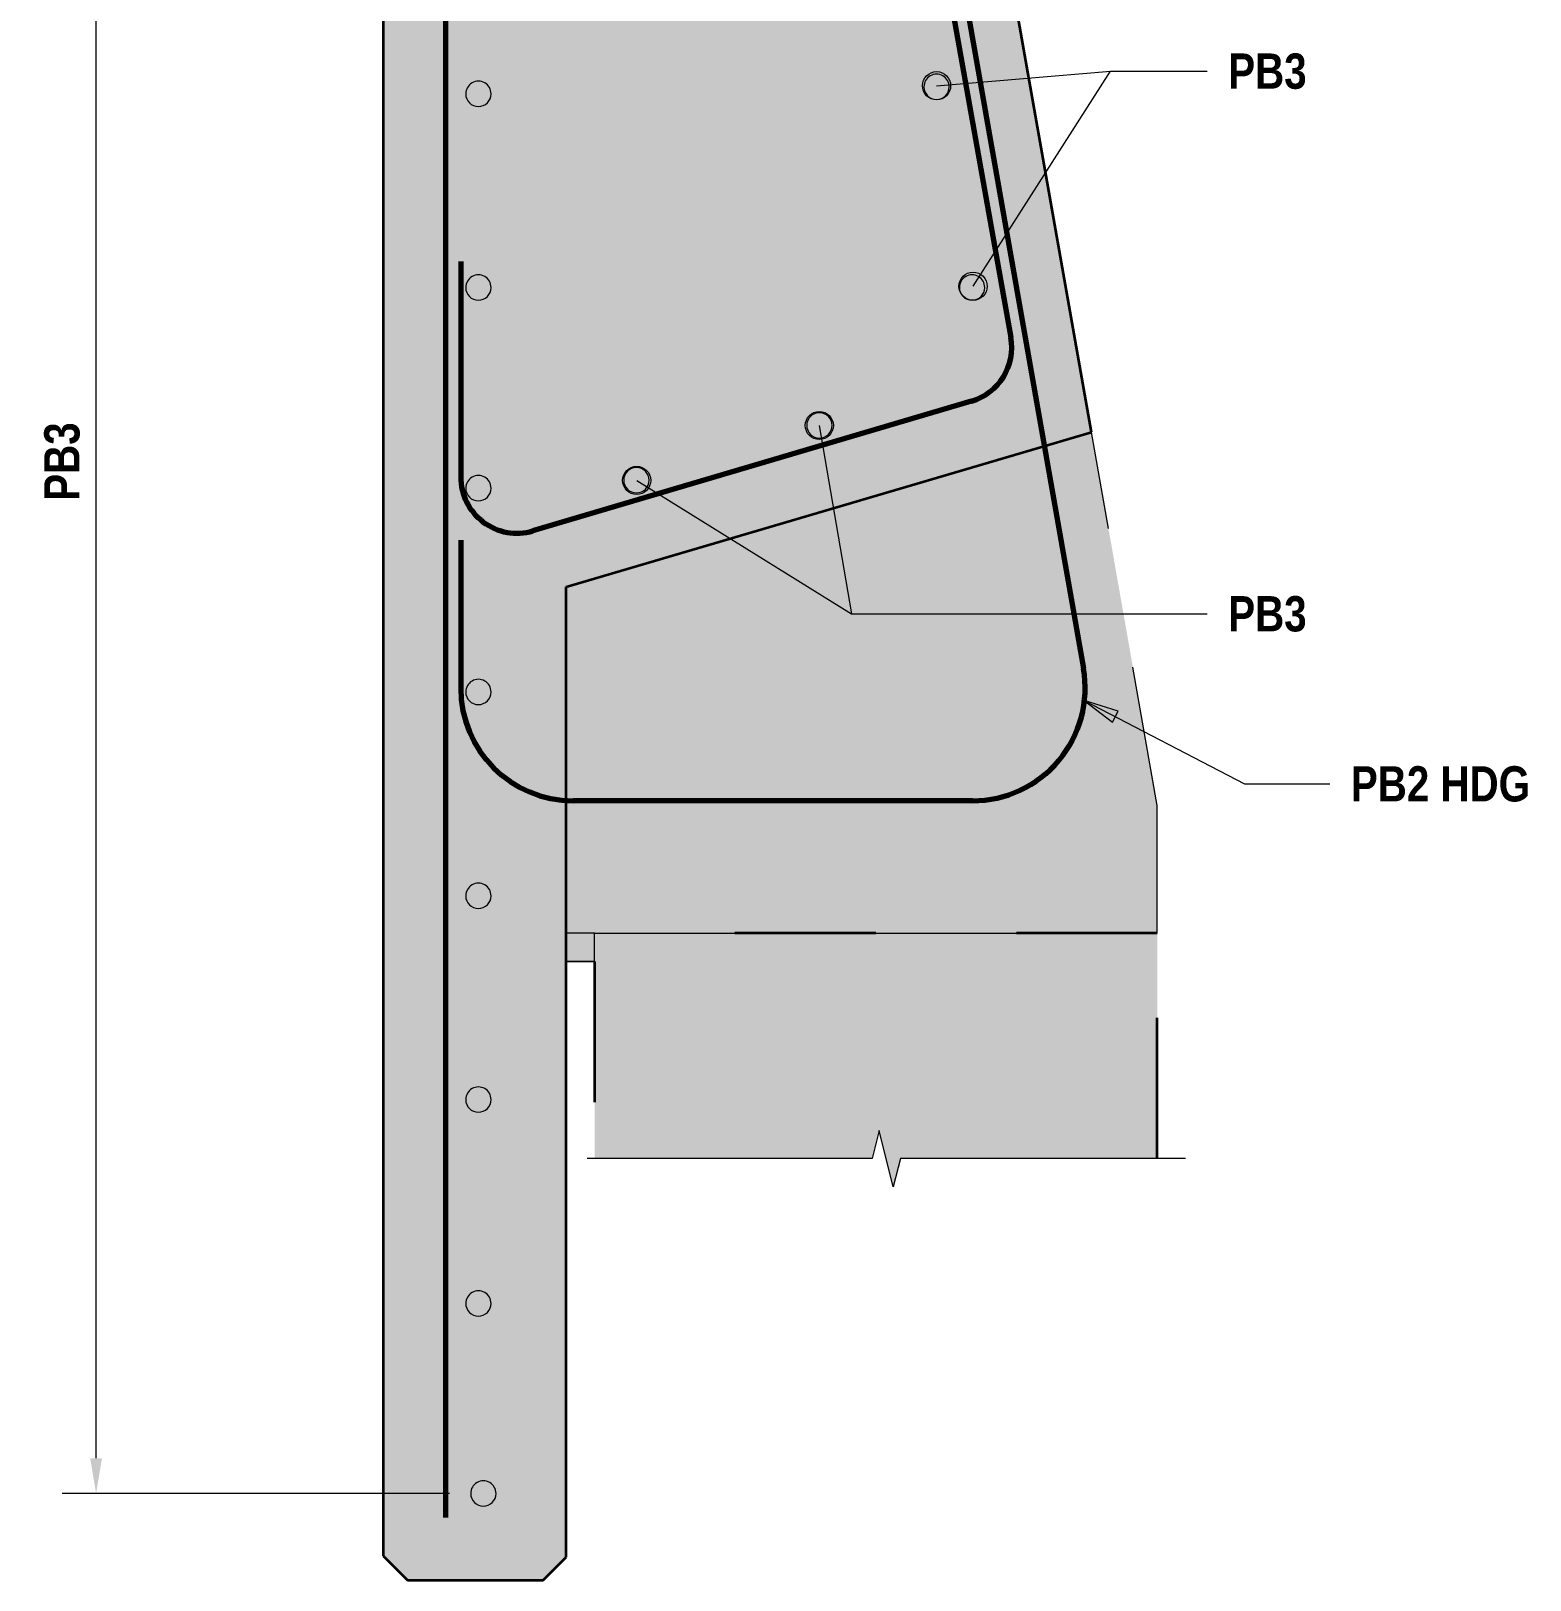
# Model space of a CAD drawing. Header units: metres. Extents: x 3.19 to 12.18, y 1.19 to 4.34.
# Drawn here: x 9.042 to 10.107, y 1.192 to 2.292 of the extents above; entities that cross this region are included whole.
import ezdxf

# ---------------------------------------------------------------- set-up
doc = ezdxf.new("R2010")
doc.units = ezdxf.units.M
doc.linetypes.add('JacobsDash', pattern=[0.0045000000000000005, 0.003, -0.0015])
doc.layers.get('Defpoints').update_dxf_attribs({"color": 41})
for name, color, linetype, lineweight in [('D-BDGE', 7, 'Continuous', 13), ('D-BDGE-LINE', 7, 'Continuous', 9), ('D-ENHA-TEXT', 7, 'Continuous', 9), ('D-ENHA-TEXT-DIMS', 7, 'Continuous', 9)]:
    doc.layers.add(name, color=color, linetype=linetype, lineweight=lineweight)
doc.styles.add('Arial Narrow_B', font='ARIALNB.TTF', dxfattribs={"height": 0.025})
doc.dimstyles.new('Dimension_Standard_O__mm_', dxfattribs={"dimscale": 0.3048, "dimtxt": 0.02558577434045649, "dimasz": 0.08202099737532807, "dimexe": 0.07874015748031493, "dimexo": 0.04921259842519685, "dimgap": 0.04921259842519685, "dimtad": 1, "dimdec": 0, "dimlfac": 1000, "dimzin": 0, "dimdsep": 46, "dimtxsty": 'Arial Narrow_B', "dimsah": 1, "dimcen": 0.09, "dimaunit": 1, "dimadec": 4, "dimazin": 0, "dimtfac": 1, "dimtdec": 4, "dimtix": 1, "dimtmove": 0, "dimatfit": 3, "dimfxl": 1, "dimtvp": 1, "dimtfill": 1, "dimtolj": 1, "dimtzin": 0, "dimlwd": 18, "dimlwe": 18, "dimarcsym": 2})

# ---------------------------------------------------------------- blocks, each defined once
blk = doc.blocks.new('B_Det_Reinf_Bar Section_2D - Reo Dot_Scale 10_Section-2703256-DRG-2871121 - SECTION 1')
at = {"layer": 'D-BDGE-LINE'}
blk.add_hatch(color=256, dxfattribs=at).paths.add_polyline_path([(1.840874119807268e-14, -0.00899999999999579), (0.002329371405940674, -0.008693332436598096), (0.004500000000020634, -0.007794228634055977), (0.006363961030699384, -0.006363961030675019), (0.007794228634080071, -0.004499999999995999), (0.00869333243662273, -0.002329371405918746), (0.009000000000019612, 3.248601387895178e-15), (0.00869333243662273, 0.00232937140592768), (0.007794228634080071, 0.00450000000000385), (0.0063639610306983, 0.006363961030683952), (0.004500000000019552, 0.00779422863406437), (0.00232937140594284, 0.008693332436605677), (2.057447545666946e-14, 0.00900000000000391), (-0.002329371405902774, 0.008693332436605677), (-0.004499999999979486, 0.007794228634064098), (-0.006363961030659318, 0.00636396103068287), (-0.007794228634040005, 0.004500000000004391), (-0.008693332436581583, 0.002329371405926867), (-0.008999999999979545, 3.790034952544374e-15), (-0.008693332436581583, -0.002329371405918746), (-0.007794228634038922, -0.004499999999997082), (-0.006363961030659318, -0.006363961030675019), (-0.004499999999979486, -0.007794228634055977), (-0.002329371405903856, -0.008693332436597284)])
for centre, start, end in [((0, 5.273116942094194e-19), 359.9999999999996, 179.9999999999998), ((0, -5.301757367460423e-19), 179.9999999999998, 359.9999999999993)]:
    blk.add_arc(centre, 0.009000000000000006, start, end, dxfattribs=at)
blk = doc.blocks.new('B_Det_Reinf_Bar Section_2D - Reo Dot_Scale 10_Section-5903221-DRG-2871121 - SECTION 1')
at = {"layer": 'D-BDGE-LINE'}
blk.add_hatch(color=256, dxfattribs=at).paths.add_polyline_path([(2.274020971526625e-14, -0.008999999999996601), (0.002329371405945005, -0.008693332436598367), (0.0045000000000228, -0.007794228634056789), (0.006363961030704798, -0.006363961030670146), (0.007794228634082237, -0.004499999999996811), (0.008693332436624897, -0.002329371405918475), (0.008957396123360176, 0.0003236085713702643), (0.008693332436624897, 0.002329371405926055), (0.007794228634077905, 0.00450000000000764), (0.006363961030701549, 0.006363961030681516), (0.0045000000000228, 0.007794228634063016), (0.002329371405945005, 0.008693332436604594), (2.274020971526625e-14, 0.009000000000002827), (-0.002329371405898442, 0.008693332436605136), (-0.00449999999997732, 0.007794228634063016), (-0.006363961030657152, 0.006363961030682329), (-0.007794228634040005, 0.004499999999998706), (-0.008693332436578334, 0.002329371405926055), (-0.00899999999997738, 5.685052428816562e-15), (-0.008693332436579417, -0.002329371405919829), (-0.007633979019035756, -0.004708841364254959), (-0.006363961030657152, -0.006363961030675561), (-0.004499999999976237, -0.007794228634058143), (-0.002329371405900608, -0.008693332436598367)])
for radius, start, end in [(0.009000000000000008, 2.926110306946435e-13, 180.0000000000001), (0.009000000000000006, 180.0000000000001, 359.9999999999996)]:
    blk.add_arc((0, -2.642286556120343e-18), radius, start, end, dxfattribs=at)
blk = doc.blocks.new('CS_DET_BreakLine_ViewScale1 - CS_Std BreakLine-5903770-DRG-2871121 - SECTION 1')
at = {"layer": 'D-BDGE-LINE', "lineweight": 18}
for p, q in [((0.1874999999999914, 0.01999999999999997), (0.1824999999999819, 0)), ((0.197499999999997, -0.02000000000000003), (0.1874999999999914, 0.01999999999999997)), ((0.1824999999999819, 0), (-0.01999999999999985, 0)), ((0.2024999999999932, 0), (0.197499999999997, -0.02000000000000003)), ((0.4049999999999632, 0), (0.2024999999999932, 0))]:
    blk.add_line(p, q, dxfattribs=at)
blk = doc.blocks.new('B_Det_Reinf_Bar Section_2D - Reo Dot_Scale 10_Section-V1-DRG-2871121 - SECTION 1')
at = {"layer": 'D-BDGE-LINE'}
blk.add_hatch(color=256, dxfattribs=at).paths.add_polyline_path([(2.057447545666946e-14, -0.008999999999996872), (0.002329371405943923, -0.008693332436598367), (0.004500000000021718, -0.007794228634056518), (0.006363961030701549, -0.006363961030674477), (0.007794228634081154, -0.004499999999996541), (0.00869333243662273, -0.002329371405919558), (0.009000000000020695, 0), (0.00869333243662273, 0.002329371405926055), (0.007794228634081154, 0.004500000000003309), (0.006363961030700466, 0.006363961030681787), (0.004500000000021718, 0.007794228634063287), (0.002329371405943923, 0.008693332436604594), (2.057447545666946e-14, 0.009000000000002827), (-0.002329371405903856, 0.008693332436604594), (-0.004499999999978402, 0.007794228634063016), (-0.006363961030658234, 0.006363961030682329), (-0.007794228634038922, 0.004500000000002225), (-0.008693332436580499, 0.002329371405925785), (-0.00899999999997738, 3.519318170219776e-15), (-0.008693332436580499, -0.002329371405919829), (-0.007794228634038922, -0.004499999999996541), (-0.006363961030658234, -0.006363961030675831), (-0.004499999999978402, -0.007794228634057331), (-0.002329371405901691, -0.008693332436598637)])
for radius, start, end in [(0.009000000000000008, 2.926110306946435e-13, 180.0000000000001), (0.009000000000000006, 180.0000000000001, 359.9999999999996)]:
    blk.add_arc((0, -2.642286556120343e-18), radius, start, end, dxfattribs=at)
blk = doc.blocks.new('DIMBLOCK16-DRG-2871121 - SECTION 1')
at = {"layer": 'D-ENHA-TEXT-DIMS', "color": 0, "lineweight": 18, "transparency": 16777216}
for p, q in [((9.331237539273271, 2.868174660815163), (9.06392915368414, 2.868174660815163)), ((9.08792915368414, 1.278078886625809), (9.08792915368414, 2.843174660815163)), ((9.339039612806388, 1.253078886625809), (9.06392915368414, 1.253078886625809))]:
    blk.add_line(p, q, dxfattribs=at)
at = {"layer": 'D-ENHA-TEXT-DIMS', "color": 0, "transparency": 16777216}
for points in [[(9.083762487017474, 2.843174660815163), (9.092095820350806, 2.843174660815163), (9.08792915368414, 2.868174660815163)], [(9.083762487017474, 1.278078886625809), (9.092095820350806, 1.278078886625809), (9.08792915368414, 1.253078886625809)]]:
    blk.add_solid(points, dxfattribs=at)
at = {"layer": 'Defpoints', "color": 0, "transparency": 16777216}
for p in [(9.08792915368414, 2.868174660815163), (9.346237539273272, 2.868174660815163), (9.354039612806389, 1.253078886625809)]:
    blk.add_point(p, dxfattribs=at)
at = {"layer": 'D-ENHA-TEXT-DIMS', "color": 0, "lineweight": 18, "transparency": 16777216, "insert": (9.058084337858762, 2.060626773720483), "char_height": 0.025, "attachment_point": 5, "rotation": 90, "style": 'Arial Narrow_B', "bg_fill": 3, "box_fill_scale": 1.1, "bg_fill_color": 256, "bg_fill_true_color": 13158600, "bg_fill_transparency": 0}
blk.add_mtext('\\A1;\u200e', dxfattribs=at)

msp = doc.modelspace()

# ---------------------------------------------------------------- hatches: boundary and pattern name
at = {"layer": 'D-BDGE-LINE', "true_color": 0xffffff}
h = msp.add_hatch(color=7, dxfattribs=at)
h.paths.add_polyline_path([(9.30922268187767, 1.191594062165173), (9.405644038114978, 1.191594062165173), (9.421926748780319, 1.207876772830513), (9.421926748780319, 1.896972078469196), (9.79506190316825, 2.006972078469197), (9.632397925537692, 2.926754027326778), (9.614258139090985, 2.942393047288584), (9.311242555241208, 2.95065018553504), (9.291926748780316, 2.931334379074156), (9.291926748780316, 1.20888999526253), (9.292939971212334, 1.207876772830513)])
h.paths.add_polyline_path([(9.363039612806407, 1.244078886625811), (9.360710241400483, 1.244385554189209), (9.358539612806407, 1.24528465799175), (9.356675651775728, 1.246714925595131), (9.355245384172349, 1.24857888662581), (9.354346280369807, 1.250749515219888), (9.354039612806407, 1.253078886625813), (9.354346280369807, 1.255408258031733), (9.355245384172349, 1.257578886625812), (9.356675651775728, 1.25944284765649), (9.358539612806407, 1.260873115259871), (9.360710241400486, 1.261772219062413), (9.363039612806407, 1.26207888662581), (9.365368984212331, 1.261772219062412), (9.36753961280641, 1.26087311525987), (9.36940357383709, 1.259442847656488), (9.370833841440469, 1.25757888662581), (9.37173294524301, 1.255408258031733), (9.372039612806407, 1.253078886625808), (9.37173294524301, 1.250749515219888), (9.370833841440469, 1.24857888662581), (9.36940357383709, 1.246714925595133), (9.36753961280641, 1.24528465799175), (9.365368984212335, 1.24438555418921)])
h.paths.add_polyline_path([(9.359519906543696, 1.379078886625811), (9.357190535137775, 1.379385554189209), (9.3550199065437, 1.380284657991751), (9.35315594551302, 1.381714925595132), (9.351725677909638, 1.383578886625813), (9.350826574107096, 1.385749515219888), (9.350519906543699, 1.38807888662581), (9.350826574107096, 1.390408258031733), (9.351725677909638, 1.392578886625814), (9.35315594551302, 1.39444284765649), (9.3550199065437, 1.395873115259871), (9.357190535137775, 1.396772219062413), (9.359519906543696, 1.397078886625811), (9.36184927794962, 1.396772219062412), (9.364019906543696, 1.39587311525987), (9.365883867574379, 1.394442847656488), (9.367314135177757, 1.392578886625811), (9.3682132389803, 1.390408258031734), (9.368519906543696, 1.38807888662581), (9.3682132389803, 1.385749515219888), (9.367314135177757, 1.383578886625811), (9.365883867574375, 1.381714925595132), (9.364019906543696, 1.38028465799175), (9.36184927794962, 1.379385554189209)])
h.paths.add_polyline_path([(9.359519906543696, 1.523830344776354), (9.357190535137775, 1.524137012339753), (9.3550199065437, 1.525036116142295), (9.35315594551302, 1.526466383745675), (9.351725677909638, 1.528330344776355), (9.350826574107096, 1.530500973370432), (9.350519906543699, 1.532830344776351), (9.350826574107096, 1.535159716182277), (9.351725677909638, 1.537330344776356), (9.35315594551302, 1.539194305807033), (9.3550199065437, 1.540624573410414), (9.357190535137775, 1.541523677212957), (9.359519906543696, 1.541830344776354), (9.36184927794962, 1.541523677212956), (9.364019906543696, 1.540624573410414), (9.365883867574379, 1.539194305807032), (9.367314135177757, 1.537330344776354), (9.3682132389803, 1.535159716182278), (9.368519906543696, 1.532830344776359), (9.3682132389803, 1.530500973370432), (9.367314135177757, 1.528330344776355), (9.365883867574375, 1.526466383745675), (9.364019906543696, 1.525036116142295), (9.36184927794962, 1.524137012339752)])
h.paths.add_polyline_path([(9.359519906543696, 1.668581802926898), (9.357190535137775, 1.668888470490297), (9.3550199065437, 1.669787574292839), (9.35315594551302, 1.671217841896219), (9.351725677909638, 1.6730818029269), (9.350826574107096, 1.675252431520976), (9.350519906543699, 1.677581802926898), (9.350826574107096, 1.679911174332821), (9.351725677909638, 1.682081802926899), (9.35315594551302, 1.683945763957578), (9.3550199065437, 1.685376031560958), (9.357190535137775, 1.6862751353635), (9.359519906543696, 1.686581802926898), (9.36184927794962, 1.6862751353635), (9.364019906543696, 1.685376031560958), (9.365883867574379, 1.683945763957576), (9.367314135177757, 1.682081802926899), (9.3682132389803, 1.679911174332822), (9.368519906543696, 1.677581802926903), (9.3682132389803, 1.675252431520976), (9.367314135177757, 1.673081802926899), (9.365883867574375, 1.671217841896218), (9.364019906543696, 1.669787574292838), (9.36184927794962, 1.668888470490297)])
h.paths.add_polyline_path([(9.359519906543696, 1.813333261077442), (9.357190535137775, 1.81363992864084), (9.3550199065437, 1.814539032443382), (9.35315594551302, 1.815969300046763), (9.351725677909638, 1.817833261077444), (9.350826574107096, 1.820003889671519), (9.350519906543699, 1.822333261077438), (9.350826574107096, 1.824662632483365), (9.351725677909638, 1.826833261077444), (9.35315594551302, 1.828697222108121), (9.3550199065437, 1.830127489711501), (9.357190535137775, 1.831026593514044), (9.359519906543696, 1.831333261077442), (9.36184927794962, 1.831026593514044), (9.364019906543696, 1.830127489711502), (9.365883867574379, 1.82869722210812), (9.367314135177757, 1.826833261077442), (9.3682132389803, 1.82466263248337), (9.368519906543696, 1.822333261077446), (9.3682132389803, 1.820003889671519), (9.367314135177757, 1.817833261077442), (9.365883867574375, 1.815969300046761), (9.364019906543696, 1.814539032443382), (9.36184927794962, 1.81363992864084)])
h.paths.add_polyline_path([(9.359519906543696, 1.958084719227986), (9.357190535137775, 1.958391386791384), (9.3550199065437, 1.959290490593926), (9.35315594551302, 1.960720758197307), (9.35170427624142, 1.962636387425654), (9.350826574107096, 1.964755347822063), (9.350519906543699, 1.967084719227986), (9.350826574107096, 1.969414090633909), (9.351725677909638, 1.971584719227988), (9.35315594551302, 1.973448680258665), (9.355275890160609, 1.974984979747917), (9.357190535137775, 1.975778051664587), (9.359519906543696, 1.976084719227986), (9.36184927794962, 1.975778051664588), (9.364139287535014, 1.974787343605557), (9.365883867574379, 1.973448680258664), (9.367314135177757, 1.971584719227986), (9.3682132389803, 1.969414090633908), (9.368519906543696, 1.967084719227988), (9.3682132389803, 1.964755347822063), (9.367314135177757, 1.962584719227986), (9.365883867574375, 1.960720758197306), (9.364019906543696, 1.959290490593926), (9.36184927794962, 1.958391386791384)])
h.paths.add_polyline_path([(9.47176880908377, 1.963728593039056), (9.469439437677845, 1.964035260602454), (9.46726880908377, 1.964934364404995), (9.46540484805309, 1.966364632008377), (9.463974580449708, 1.968228593039056), (9.463075476647166, 1.970399221633133), (9.46276880908377, 1.972728593039053), (9.463075476647166, 1.975057964444979), (9.463974580449708, 1.977228593039055), (9.46540484805309, 1.979092554069735), (9.46726880908377, 1.980522821673116), (9.469439437677842, 1.981421925475657), (9.47176880908377, 1.981728593039056), (9.474098180489694, 1.981421925475657), (9.476268809083766, 1.980522821673116), (9.478132770114449, 1.979092554069734), (9.479563037717828, 1.977228593039056), (9.48046214152037, 1.975057964444979), (9.480768809083767, 1.972728593039053), (9.48046214152037, 1.970399221633133), (9.479563037717828, 1.968228593039056), (9.478132770114449, 1.966364632008378), (9.476268809083763, 1.964934364404991), (9.474098180489694, 1.964035260602454)])
h.paths.add_polyline_path([(9.601756389272236, 2.002680919833455), (9.599427017866311, 2.002987587396853), (9.59725638927224, 2.003886691199393), (9.595392428241556, 2.005316958802776), (9.593962160638174, 2.007180919833456), (9.593063056835636, 2.009351548427532), (9.592798993148893, 2.012004528404822), (9.593063056835636, 2.014010291239378), (9.593962160638174, 2.01618091983345), (9.595392428241556, 2.018044880864134), (9.597256389272236, 2.019475148467515), (9.599427017866311, 2.020374252270057), (9.601756389272236, 2.020680919833454), (9.604085760678156, 2.020374252270056), (9.606256389272236, 2.019475148467515), (9.608120350302915, 2.018044880864133), (9.60955061790629, 2.016180919833459), (9.61044972170884, 2.014010291239378), (9.610756389272236, 2.01168091983345), (9.61044972170884, 2.009351548427533), (9.609390368291294, 2.006972078469197), (9.608120350302919, 2.00531695880278), (9.606256389272236, 2.003886691199395), (9.604085760678156, 2.002987587396853)])
h.paths.add_polyline_path([(9.710213280693047, 2.100618830241609), (9.707883909287123, 2.100925497805007), (9.705713280693043, 2.101824601607549), (9.703849319662368, 2.10325486921093), (9.702419052058985, 2.105118830241608), (9.701519948256443, 2.107289458835686), (9.701213280693047, 2.109618830241605), (9.701519948256443, 2.111948201647532), (9.702419052058985, 2.114118830241609), (9.703849319662368, 2.115982791272288), (9.705713280693043, 2.117413058875669), (9.707883909287123, 2.11831216267821), (9.710213280693047, 2.118618830241608), (9.712542652098968, 2.11831216267821), (9.714713280693047, 2.117413058875668), (9.716577241723723, 2.115982791272287), (9.718007509327105, 2.114118830241609), (9.718906613129647, 2.111948201647529), (9.719213280693047, 2.109618830241607), (9.718906613129647, 2.107289458835686), (9.718007509327105, 2.105118830241609), (9.716577241723723, 2.10325486921093), (9.714713280693047, 2.101824601607549), (9.712542652098971, 2.100925497805008)])
h.paths.add_polyline_path([(9.359519906543696, 2.10061883024161), (9.357190535137775, 2.100925497805008), (9.3550199065437, 2.10182460160755), (9.35315594551302, 2.103254869210931), (9.351725677909638, 2.105118830241612), (9.350826574107096, 2.107289458835687), (9.350519906543699, 2.109618830241613), (9.350826574107096, 2.111948201647533), (9.351725677909638, 2.114118830241612), (9.35315594551302, 2.115982791272289), (9.3550199065437, 2.117413058875669), (9.357190535137775, 2.118312162678212), (9.359519906543696, 2.11861883024161), (9.36184927794962, 2.118312162678212), (9.364019906543696, 2.11741305887567), (9.365883867574375, 2.115982791272289), (9.367314135177757, 2.11411883024161), (9.3682132389803, 2.111948201647527), (9.368519906543696, 2.109618830241608), (9.3682132389803, 2.107289458835687), (9.367314135177757, 2.10511883024161), (9.365883867574375, 2.103254869210931), (9.364019906543696, 2.10182460160755), (9.36184927794962, 2.100925497805008)])
h.paths.add_polyline_path([(9.359519906543696, 2.238152941255235), (9.357190535137775, 2.238459608818633), (9.3550199065437, 2.239358712621174), (9.35315594551302, 2.240788980224555), (9.351725677909638, 2.242652941255236), (9.350826574107096, 2.244823569849312), (9.350519906543699, 2.247152941255237), (9.350826574107096, 2.249482312661157), (9.351725677909638, 2.251652941255233), (9.35315594551302, 2.253516902285913), (9.3550199065437, 2.254947169889294), (9.357190535137775, 2.255846273691836), (9.359519906543696, 2.256152941255234), (9.36184927794962, 2.255846273691836), (9.364019906543696, 2.254947169889294), (9.365883867574375, 2.253516902285912), (9.367314135177757, 2.251652941255234), (9.3682132389803, 2.249482312661158), (9.368519906543696, 2.247152941255238), (9.3682132389803, 2.244823569849312), (9.367314135177757, 2.242652941255234), (9.365883867574375, 2.240788980224554), (9.364019906543696, 2.239358712621174), (9.36184927794962, 2.238459608818633)])
h.paths.add_polyline_path([(9.68500603948301, 2.243152941255233), (9.682676668077086, 2.243459608818632), (9.680506039483006, 2.244358712621173), (9.67864207845233, 2.245788980224554), (9.677211810848945, 2.247652941255233), (9.676312707046407, 2.249823569849311), (9.676006039483006, 2.252152941255233), (9.676312707046407, 2.254482312661156), (9.677211810848945, 2.256652941255234), (9.67864207845233, 2.258516902285912), (9.680506039483006, 2.259947169889293), (9.682676668077086, 2.260846273691835), (9.68500603948301, 2.261152941255232), (9.687335410888931, 2.260846273691835), (9.689506039483007, 2.259947169889293), (9.69137000051369, 2.258516902285911), (9.692800268117068, 2.256652941255233), (9.69369937191961, 2.254482312661155), (9.694006039483007, 2.252152941255231), (9.69369937191961, 2.249823569849311), (9.692800268117068, 2.247652941255233), (9.69137000051369, 2.245788980224556), (9.689506039483007, 2.244358712621173), (9.687335410888931, 2.243459608818632)])
h.paths.add_polyline_path([(9.359519906543696, 2.385687052268859), (9.357190535137775, 2.385993719832257), (9.3550199065437, 2.386892823634799), (9.35315594551302, 2.388323091238179), (9.351598697852435, 2.390493609245107), (9.350826574107096, 2.392357680862936), (9.350519906543699, 2.394687052268858), (9.350826574107096, 2.397016423674781), (9.351725677909638, 2.399187052268858), (9.35315594551302, 2.401051013299538), (9.355275890160609, 2.402587312788789), (9.357190535137775, 2.40338038470546), (9.359519906543696, 2.403687052268858), (9.36184927794962, 2.40338038470546), (9.364139287535014, 2.402389676646429), (9.365883867574375, 2.401051013299537), (9.367314135177757, 2.399187052268859), (9.3682132389803, 2.397016423674782), (9.368519906543696, 2.394687052268854), (9.3682132389803, 2.392357680862936), (9.367314135177757, 2.390187052268859), (9.365883867574375, 2.38832309123818), (9.364019906543696, 2.386892823634799), (9.36184927794962, 2.385993719832256), (9.360488390109257, 2.385814555549137)])
h.paths.add_polyline_path([(9.654716268098962, 2.395436540826104), (9.652386896693042, 2.395743208389503), (9.650216268098962, 2.396642312192044), (9.648352307068283, 2.398072579795425), (9.646922039464904, 2.399936540826103), (9.646022935662362, 2.402107169420181), (9.645716268098962, 2.404436540826104), (9.646099044921709, 2.406949656238162), (9.646922039464904, 2.408936540826103), (9.648352307068283, 2.410800501856783), (9.650216268098966, 2.412230769460165), (9.652386896693042, 2.413129873262706), (9.654716268098962, 2.413436540826104), (9.657045639504883, 2.413129873262706), (9.659216268098966, 2.412230769460165), (9.661080229129642, 2.410800501856782), (9.662510496733024, 2.408936540826104), (9.663409600535562, 2.406765912232031), (9.663716268098963, 2.404436540826108), (9.663409600535562, 2.402107169420181), (9.662510496733024, 2.399936540826105), (9.661080229129645, 2.398072579795427), (9.659216268098966, 2.396642312192044), (9.657045639504883, 2.395743208389503)])
h.paths.add_polyline_path([(9.638514675394408, 2.506037927159183), (9.636185303988483, 2.506344594722582), (9.634014675394408, 2.507243698525124), (9.632150714363728, 2.508673966128505), (9.630720446760346, 2.510537927159181), (9.629821342957808, 2.512708555753261), (9.629514675394407, 2.51503792715918), (9.629821342957808, 2.517367298565107), (9.630720446760353, 2.519537927159188), (9.632150714363728, 2.521401888189863), (9.634014675394408, 2.522832155793244), (9.636185303988483, 2.523731259595785), (9.638514675394408, 2.524037927159184), (9.640844046800328, 2.523731259595785), (9.643014675394408, 2.522832155793244), (9.644878636425084, 2.521401888189863), (9.64630890402847, 2.519537927159183), (9.647208007831008, 2.517367298565108), (9.647514675394408, 2.515037927159183), (9.647208007831008, 2.512708555753261), (9.64630890402847, 2.510537927159184), (9.644878636425084, 2.508673966128503), (9.643014675394408, 2.507243698525124), (9.640844046800332, 2.506344594722582)])
h.paths.add_polyline_path([(9.359519906543696, 2.506037927159185), (9.357190535137775, 2.506344594722584), (9.3550199065437, 2.507243698525125), (9.35315594551302, 2.508673966128506), (9.351725677909638, 2.510537927159186), (9.350826574107096, 2.512708555753262), (9.350519906543699, 2.515037927159188), (9.350826574107096, 2.517367298565108), (9.351725677909638, 2.519537927159185), (9.35315594551302, 2.521401888189864), (9.3550199065437, 2.522832155793244), (9.357190535137775, 2.523731259595787), (9.359519906543696, 2.524037927159185), (9.36184927794962, 2.523731259595787), (9.364019906543696, 2.522832155793245), (9.365883867574375, 2.521401888189866), (9.367314135177757, 2.519537927159185), (9.3682132389803, 2.517367298565108), (9.368519906543696, 2.515037927159185), (9.3682132389803, 2.512708555753262), (9.367314135177757, 2.510537927159185), (9.365883867574375, 2.508673966128505), (9.364019906543696, 2.507243698525125), (9.36184927794962, 2.506344594722584)])
h.paths.add_polyline_path([(9.617230552515846, 2.62638880204951), (9.614901181109921, 2.626695469612908), (9.612730552515846, 2.62759457341545), (9.610866591485166, 2.629024841018831), (9.609436323881784, 2.63088880204951), (9.608537220079246, 2.633059430643587), (9.608230552515845, 2.63538880204951), (9.608537220079246, 2.637718173455433), (9.609436323881784, 2.639888802049509), (9.610866591485166, 2.641752763080189), (9.612730552515846, 2.64318303068357), (9.614901181109921, 2.644082134486111), (9.617230552515846, 2.64438880204951), (9.61955992392177, 2.644082134486111), (9.621730552515846, 2.64318303068357), (9.623594513546525, 2.64175276308019), (9.625024781149904, 2.63988880204951), (9.62592388495245, 2.637718173455433), (9.626230552515846, 2.635388802049509), (9.62592388495245, 2.633059430643587), (9.625024781149904, 2.63088880204951), (9.623594513546525, 2.62902484101883), (9.621730552515846, 2.62759457341545), (9.61955992392177, 2.626695469612909)])
h.paths.add_polyline_path([(9.359519906543696, 2.626388802049511), (9.357190535137775, 2.626695469612909), (9.3550199065437, 2.627594573415451), (9.35315594551302, 2.629024841018832), (9.351725677909638, 2.630888802049513), (9.350826574107096, 2.633059430643589), (9.350519906543699, 2.635388802049508), (9.350826574107096, 2.637718173455434), (9.351725677909638, 2.63988880204951), (9.35315594551302, 2.64175276308019), (9.3550199065437, 2.643183030683572), (9.357190535137775, 2.644082134486113), (9.359519906543696, 2.644388802049511), (9.36184927794962, 2.644082134486113), (9.364019906543696, 2.64318303068357), (9.365883867574375, 2.64175276308019), (9.367314135177757, 2.639888802049511), (9.3682132389803, 2.637718173455434), (9.368519906543696, 2.63538880204951), (9.3682132389803, 2.633059430643589), (9.367314135177757, 2.630888802049511), (9.365883867574375, 2.629024841018832), (9.364019906543696, 2.627594573415451), (9.36184927794962, 2.62669546961291)])
h.paths.add_polyline_path([(9.595946429637287, 2.746739676939836), (9.593617058231363, 2.747046344503234), (9.591446429637287, 2.747945448305776), (9.589582468606608, 2.749375715909157), (9.58815220100323, 2.751239676939836), (9.587253097200684, 2.753410305533913), (9.586946429637287, 2.755739676939835), (9.587253097200684, 2.758069048345759), (9.58815220100323, 2.760239676939837), (9.589582468606608, 2.762103637970515), (9.591446429637287, 2.763533905573897), (9.593617058231363, 2.764433009376437), (9.595946429637287, 2.764739676939835), (9.598275801043211, 2.764433009376437), (9.600446429637284, 2.763533905573896), (9.602310390667963, 2.762103637970518), (9.603740658271349, 2.760239676939835), (9.604639762073887, 2.758069048345759), (9.604946429637288, 2.755739676939835), (9.604639762073887, 2.753410305533913), (9.603740658271349, 2.751239676939836), (9.602310390667967, 2.749375715909157), (9.600446429637284, 2.747945448305776), (9.598275801043208, 2.747046344503234)])
h.paths.add_polyline_path([(9.359519906543696, 2.746739676939837), (9.357190535137775, 2.747046344503235), (9.3550199065437, 2.747945448305777), (9.35315594551302, 2.749375715909158), (9.351725677909638, 2.751239676939838), (9.350826574107096, 2.753410305533914), (9.350519906543699, 2.755739676939837), (9.350826574107096, 2.75806904834576), (9.351725677909638, 2.760239676939837), (9.35315594551302, 2.762103637970516), (9.3550199065437, 2.763533905573897), (9.357190535137775, 2.764433009376439), (9.359519906543696, 2.764739676939837), (9.36184927794962, 2.764433009376439), (9.364019906543696, 2.763533905573897), (9.365883867574375, 2.762103637970518), (9.367314135177757, 2.760239676939837), (9.3682132389803, 2.758069048345761), (9.368519906543696, 2.755739676939836), (9.3682132389803, 2.753410305533914), (9.367314135177757, 2.751239676939838), (9.365883867574375, 2.749375715909157), (9.364019906543696, 2.747945448305777), (9.36184927794962, 2.747046344503236)])
h.paths.add_polyline_path([(9.503579158610581, 2.746739676939837), (9.501249787204657, 2.747046344503235), (9.49907915861058, 2.747945448305777), (9.497215197579902, 2.749375715909158), (9.495784929976523, 2.751239676939838), (9.494885826173977, 2.753410305533914), (9.49457915861058, 2.755739676939837), (9.494885826173977, 2.75806904834576), (9.495784929976523, 2.760239676939835), (9.497215197579902, 2.762103637970516), (9.49907915861058, 2.763533905573896), (9.50124978720466, 2.764433009376439), (9.503579158610581, 2.764739676939837), (9.505908530016505, 2.764433009376439), (9.508079158610581, 2.763533905573897), (9.50994311964126, 2.762103637970516), (9.511373387244642, 2.760239676939837), (9.512272491047181, 2.758069048345761), (9.512579158610581, 2.755739676939836), (9.512272491047181, 2.753410305533914), (9.511373387244642, 2.751239676939838), (9.50994311964126, 2.749375715909157), (9.508079158610581, 2.747945448305777), (9.505908530016505, 2.747046344503235)])
h.paths.add_polyline_path([(9.433579158610584, 2.746739676939837), (9.43124978720466, 2.747046344503235), (9.429079158610584, 2.747945448305777), (9.427215197579905, 2.749375715909158), (9.425784929976523, 2.751239676939838), (9.42488582617398, 2.753410305533914), (9.424579158610584, 2.755739676939837), (9.42488582617398, 2.75806904834576), (9.425784929976526, 2.760239676939837), (9.427215197579905, 2.762103637970516), (9.429079158610584, 2.763533905573898), (9.43124978720466, 2.764433009376439), (9.433579158610584, 2.764739676939837), (9.435908530016505, 2.764433009376439), (9.438079158610584, 2.763533905573897), (9.439943119641264, 2.762103637970518), (9.441373387244642, 2.760239676939837), (9.442272491047184, 2.75806904834576), (9.442579158610584, 2.755739676939836), (9.442272491047184, 2.753410305533914), (9.441373387244642, 2.751239676939838), (9.439943119641264, 2.749375715909158), (9.438079158610584, 2.747945448305777), (9.435908530016505, 2.747046344503235)])
h.paths.add_polyline_path([(9.578593650177172, 2.858513132045205), (9.576264278771244, 2.858819799608603), (9.574093650177169, 2.859718903411144), (9.57222968914649, 2.861149171014525), (9.57079942154311, 2.863013132045204), (9.569900317740569, 2.865183760639281), (9.569593650177168, 2.867513132045204), (9.569900317740569, 2.869842503451127), (9.570799421543107, 2.872013132045205), (9.57222968914649, 2.873877093075884), (9.574093650177169, 2.875307360679265), (9.576264278771248, 2.876206464481806), (9.578593650177172, 2.876513132045205), (9.580923021583093, 2.876206464481806), (9.583093650177169, 2.875307360679265), (9.584957611207848, 2.873877093075885), (9.58638787881123, 2.872013132045204), (9.587286982613772, 2.869842503451128), (9.587593650177169, 2.867513132045204), (9.587286982613772, 2.865183760639281), (9.58638787881123, 2.863013132045205), (9.584957611207852, 2.861149171014525), (9.583093650177169, 2.859718903411144), (9.58092302158309, 2.858819799608603)])
h.paths.add_polyline_path([(9.35523753927329, 2.859174660815166), (9.35290816786737, 2.859481328378565), (9.350737539273286, 2.860380432181107), (9.34887357824261, 2.861810699784487), (9.347443310639228, 2.863674660815168), (9.346544206836686, 2.865845289409244), (9.34623753927329, 2.868174660815166), (9.346544206836686, 2.87050403222109), (9.347443310639228, 2.872674660815167), (9.34887357824261, 2.874538621845845), (9.350737539273286, 2.875968889449227), (9.35290816786737, 2.876867993251768), (9.35523753927329, 2.877174660815166), (9.35756691067921, 2.876867993251768), (9.35973753927329, 2.875968889449226), (9.361601500303966, 2.874538621845847), (9.363031767907348, 2.872674660815167), (9.36393087170989, 2.870504032221088), (9.36423753927329, 2.868174660815171), (9.36393087170989, 2.865845289409244), (9.363031767907348, 2.863674660815166), (9.36160150030397, 2.861810699784487), (9.35973753927329, 2.860380432181107), (9.35756691067921, 2.859481328378565)])
for points in [[(9.421926748780319, 1.650972078469185), (9.84176843403775, 1.650972078469185), (9.84176843403775, 1.741594062165173), (9.79506190316825, 2.006972078469197), (9.421926748780319, 1.896972078469196), (9.421926748780319, 1.741594062165173)], [(9.654268434037743, 1.470972078469184), (9.659268434037738, 1.490972078469185), (9.84176843403775, 1.490972078469185), (9.84176843403775, 1.650972078469185), (9.442035923931023, 1.650972078469185), (9.442035923931023, 1.490972078469186), (9.639268434037724, 1.490972078469186), (9.644268434037738, 1.510972078469186), (9.64926843403774, 1.490972078469186)]]:
    msp.add_hatch(color=7, dxfattribs=at).paths.add_polyline_path(points)
at = {"layer": 'D-BDGE-LINE'}
msp.add_hatch(color=256, dxfattribs=at).paths.add_polyline_path([(9.442035923931023, 1.630972078469187), (9.442035923931023, 1.650972078469185), (9.42203592393102, 1.650972078469185), (9.42203592393102, 1.630972078469187)])
at = {"layer": 'D-ENHA-TEXT'}
msp.add_hatch(color=256, dxfattribs=at).paths.add_polyline_path([(9.78983598508552, 1.81622969926738), (9.809989566336935, 1.800793858981822), (9.814053524976703, 1.808617684803546)])

# ---------------------------------------------------------------- linework, layer by layer
at = {"layer": 'D-BDGE', "lineweight": 35}
for p, q in [((9.291926748780298, 2.931334379074152), (9.291926748780298, 1.208889995262528)), ((9.795061903168225, 2.006972078469194), (9.63239792553767, 2.926754027326774)), ((9.421926748780301, 1.896972078469194), (9.795061903168225, 2.006972078469194)), ((9.421926748780297, 1.207876772830511), (9.421926748780301, 1.896972078469194)), ((9.291926748780298, 1.208889995262528), (9.309222681877653, 1.191594062165172)), ((9.40564403811496, 1.191594062165172), (9.421926748780297, 1.207876772830511)), ((9.309222681877653, 1.191594062165172), (9.40564403811496, 1.191594062165172))]:
    msp.add_line(p, q, dxfattribs=at)
at = {"layer": 'D-BDGE', "lineweight": 70}
for p, q in [((9.598726965464163, 2.854861390306704), (9.737823036900856, 2.074210344687911)), ((9.336045222141266, 2.84609055183016), (9.336045222141266, 1.236090551830156)), ((9.696287917154933, 2.367897407701071), (9.789380819917127, 1.838960460188509)), ((9.346926748780302, 2.128058877768803), (9.346926748780302, 1.975102661742373)), ((9.70978300548834, 2.028834707346668), (9.398266487950501, 1.936743695182364)), ((9.346926748780302, 1.930093592329833), (9.346926748780302, 1.825093592329833)), ((9.710591797992816, 1.745093592329832), (9.4269267487803, 1.745093592329833))]:
    msp.add_line(p, q, dxfattribs=at)
at = {"layer": 'D-BDGE', "linetype": 'JacobsDash', "lineweight": 9}
for p, q in [((9.795061903168225, 2.006972078469194), (9.421926748780301, 1.896972078469193)), ((9.841768434037725, 1.74159406216517), (9.795061903168225, 2.006972078469194)), ((9.421926748780301, 1.896972078469193), (9.421926748780301, 1.650972078469184)), ((9.841768434037725, 1.650972078469183), (9.841768434037725, 1.74159406216517)), ((9.442035923931005, 1.650972078469184), (9.841768434037725, 1.650972078469183))]:
    msp.add_line(p, q, dxfattribs=at)
at = {"layer": 'D-BDGE', "lineweight": 18}
for p, q in [((9.442035923931002, 1.650972078469184), (9.422035923931002, 1.650972078469184)), ((9.422035923931002, 1.650972078469184), (9.422035923931002, 1.630972078469184)), ((9.422035923931002, 1.630972078469184), (9.422035923931002, 1.650972078469184)), ((9.442035923931002, 1.630972078469184), (9.442035923931002, 1.650972078469184)), ((9.422035923931002, 1.630972078469184), (9.442035923931002, 1.630972078469184)), ((9.442035923931002, 1.630972078469184), (9.422035923931002, 1.630972078469184))]:
    msp.add_line(p, q, dxfattribs=at)
at = {"layer": 'D-BDGE', "linetype": 'JacobsDash', "lineweight": 35}
for p, q in [((9.841768434037725, 1.650972078469184), (9.442035923931002, 1.650972078469184)), ((9.841768434037725, 1.490972078469183), (9.841768434037725, 1.650972078469184)), ((9.442035923931002, 1.630972078469184), (9.442035923931002, 1.490972078469184))]:
    msp.add_line(p, q, dxfattribs=at)
at = {"layer": 'D-BDGE', "lineweight": 70}
for centre, radius, start, end in [((9.69844326631814, 2.067193673906676), 0.03999999999999951, 286.4688176221891, 10.10291242413707), ((9.3869267487803, 1.975102661742373), 0.03999999999999915, 180, 286.4688176221892), ((9.710591797992816, 1.825093592329832), 0.07999999999999823, 269.9999999999994, 9.981829287731264), ((9.4269267487803, 1.825093592329833), 0.0799999999999983, 180, 269.9999999999996)]:
    msp.add_arc(centre, radius, start, end, dxfattribs=at)
at = {"layer": 'D-ENHA-TEXT'}
for p, q in [((9.684990413807089, 2.252934168860001), (9.808522334833771, 2.263348397937302)), ((9.710917102167365, 2.110529537903668), (9.808522334833771, 2.263348397937302)), ((9.808522334833771, 2.263348397937302), (9.877201130018552, 2.263348397937302)), ((9.808522334833771, 2.263348397937302), (9.877201130018552, 2.263348397937302)), ((9.601711857024064, 2.011615545713177), (9.624498799150963, 1.87791106191688)), ((9.471974930249154, 1.972575171027106), (9.624498799150963, 1.87791106191688)), ((9.624498799150963, 1.87791106191688), (9.877201130018552, 1.87791106191688)), ((9.624498799150963, 1.87791106191688), (9.877201130018552, 1.87791106191688)), ((9.78983598508552, 1.81622969926738), (9.809989566336935, 1.800793858981822)), ((9.814053524976703, 1.808617684803546), (9.78983598508552, 1.81622969926738)), ((9.78983598508552, 1.81622969926738), (9.903717441531523, 1.757075835239885)), ((9.809989566336935, 1.800793858981822), (9.814053524976703, 1.808617684803546)), ((9.903717441531523, 1.757075835239885), (9.96431425251522, 1.757075835239885))]:
    msp.add_line(p, q, dxfattribs=at)
for centre, radius in [((9.684990413807089, 2.252934168860001), 0.00999999999999922), ((9.710917102167365, 2.110529537903668), 0.01000000000000052), ((9.601711857024064, 2.011615545713177), 0.009999999999999728), ((9.471974930249154, 1.972575171027106), 0.009999999999998503)]:
    msp.add_circle(centre, radius, dxfattribs=at)

# ---------------------------------------------------------------- block references
at = {"layer": 'D-BDGE-LINE'}
for name, p in [('B_Det_Reinf_Bar Section_2D - Reo Dot_Scale 10_Section-2703256-DRG-2871121 - SECTION 1', (9.359519906543678, 2.247152941255231)), ('B_Det_Reinf_Bar Section_2D - Reo Dot_Scale 10_Section-2703256-DRG-2871121 - SECTION 1', (9.685006039482985, 2.25215294125523)), ('B_Det_Reinf_Bar Section_2D - Reo Dot_Scale 10_Section-2703256-DRG-2871121 - SECTION 1', (9.359519906543678, 2.109618830241607)), ('B_Det_Reinf_Bar Section_2D - Reo Dot_Scale 10_Section-2703256-DRG-2871121 - SECTION 1', (9.710213280693026, 2.109618830241606)), ('B_Det_Reinf_Bar Section_2D - Reo Dot_Scale 10_Section-5903221-DRG-2871121 - SECTION 1', (9.601756389272214, 2.011680919833452)), ('B_Det_Reinf_Bar Section_2D - Reo Dot_Scale 10_Section-V1-DRG-2871121 - SECTION 1', (9.471768809083748, 1.972728593039053)), ('B_Det_Reinf_Bar Section_2D - Reo Dot_Scale 10_Section-2703256-DRG-2871121 - SECTION 1', (9.359519906543678, 1.967084719227983)), ('B_Det_Reinf_Bar Section_2D - Reo Dot_Scale 10_Section-2703256-DRG-2871121 - SECTION 1', (9.359519906543678, 1.82233326107744)), ('B_Det_Reinf_Bar Section_2D - Reo Dot_Scale 10_Section-2703256-DRG-2871121 - SECTION 1', (9.359519906543678, 1.677581802926896)), ('B_Det_Reinf_Bar Section_2D - Reo Dot_Scale 10_Section-2703256-DRG-2871121 - SECTION 1', (9.359519906543678, 1.532830344776352)), ('CS_DET_BreakLine_ViewScale1 - CS_Std BreakLine-5903770-DRG-2871121 - SECTION 1', (9.456768434037727, 1.490972078469184)), ('B_Det_Reinf_Bar Section_2D - Reo Dot_Scale 10_Section-2703256-DRG-2871121 - SECTION 1', (9.359519906543678, 1.388078886625808)), ('B_Det_Reinf_Bar Section_2D - Reo Dot_Scale 10_Section-2703256-DRG-2871121 - SECTION 1', (9.363039612806386, 1.253078886625808))]:
    msp.add_blockref(name, p, dxfattribs=at)

# ---------------------------------------------------------------- texts
at = {"layer": 'D-ENHA-TEXT', "char_height": 0.025, "attachment_point": 1, "style": 'Arial Narrow_B', "bg_fill": 3, "box_fill_scale": 1, "bg_fill_color": 256, "bg_fill_true_color": 13158600, "bg_fill_transparency": 0}
for s, insert in [('PB3', (9.892201130018549, 2.275848397937302)), ('PB3', (9.892201130018549, 1.890411061916879)), ('PB2 HDG', (9.979314252515216, 1.769575835239885))]:
    msp.add_mtext(s, dxfattribs=dict(at, insert=insert))
at = {"layer": 'D-ENHA-TEXT', "insert": (9.051096778863155, 1.958148823882638), "char_height": 0.025, "attachment_point": 1, "rotation": 90, "style": 'Arial Narrow_B', "bg_fill": 3, "box_fill_scale": 1, "bg_fill_color": 256, "bg_fill_transparency": 0}
msp.add_mtext('PB3', dxfattribs=at)

# ---------------------------------------------------------------- next in the draw order: dimensions: what is measured, and where the dimension line sits
at = {"layer": 'D-ENHA-TEXT-DIMS', "lineweight": 18}
dim = msp.add_linear_dim(base=(9.08792915368414, 2.868174660815163), p1=(9.354039612806385, 1.253078886625808), p2=(9.346237539273268, 2.868174660815162), angle=89.99999999999991, text='\u200e', dimstyle='Dimension_Standard_O__mm_', override={"dimpost": '<>', "dimfxl": 1.615114618891095}, dxfattribs=at)
dim.commit()
dim.dimension.update_dxf_attribs({"geometry": 'DIMBLOCK16-DRG-2871121 - SECTION 1', "text_midpoint": (9.058084337858762, 2.060626773720483)})

doc.saveas('drawing.dxf')
